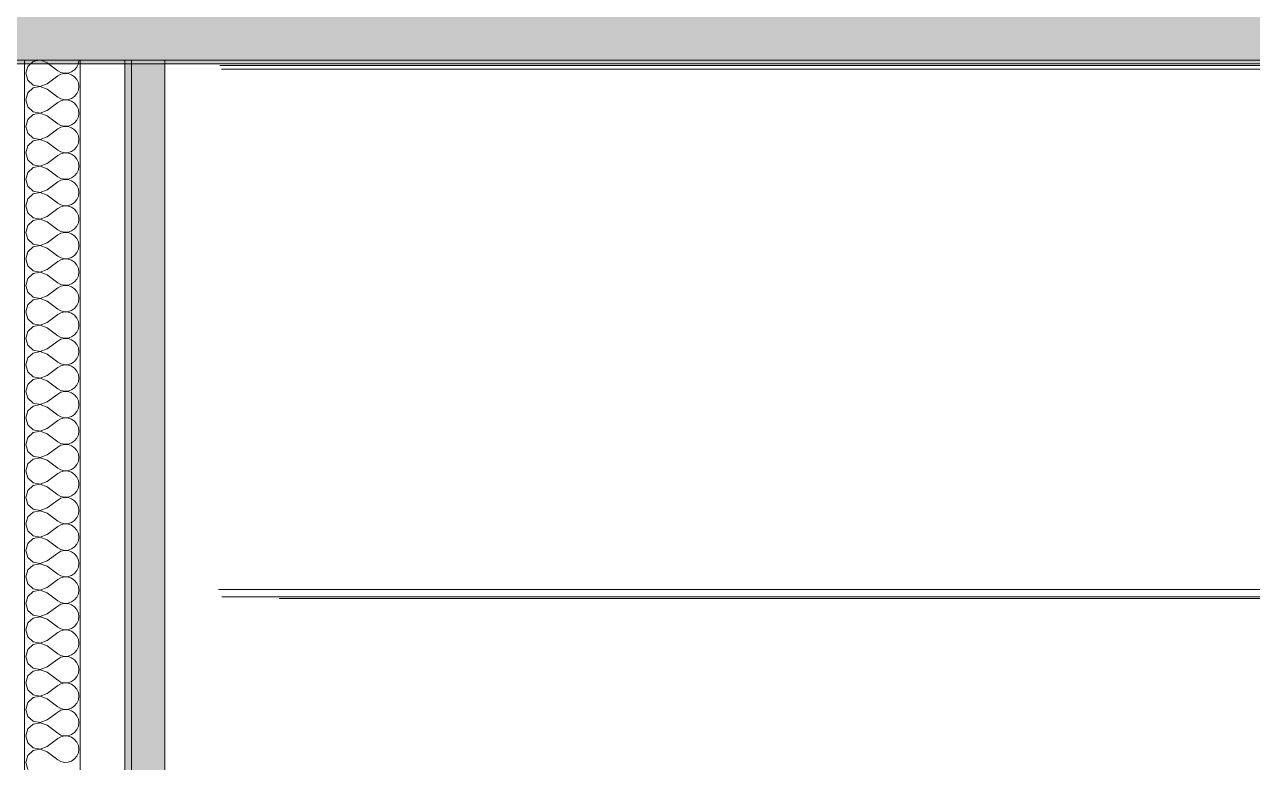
# Model space of a CAD drawing. Header units: millimetres. Extents: x -48147 to 1436659, y -488302 to 18123.
# Drawn here: x 1423891 to 1424493, y -467280 to -466919 of the extents above; entities that cross this region are included whole.
import ezdxf

# ---------------------------------------------------------------- set-up
doc = ezdxf.new("R2010")
doc.units = ezdxf.units.MM
doc.header["$MEASUREMENT"] = 0
doc.linetypes.add('Wipeout_Contour', pattern=[1000, 0, -1000])
for name, color, linetype in [('New_A-20-M_Roof', 7, 'Continuous'), ('New_A-25-M_Wall_Int', 7, 'Continuous'), ('S-280-M_STRUCT_FRAME.IFC Import', 7, 'Continuous')]:
    doc.layers.add(name, color=color, linetype=linetype)
for name, color, linetype, lineweight in [('New_A-20-M_Roof_Pen_No__4', 7, 'Continuous', 20), ('New_A-25-M_Wall_Int_Pen_No__1', 7, 'Continuous', 13), ('S-280-M_STRUCT_FRAME.IFC Import_Pen_No__1', 7, 'Continuous', 13), ('S-280-M_STRUCT_FRAME.IFC Import_Pen_No__160', 5, 'Continuous', 200), ('S-280-M_STRUCT_FRAME.IFC Import_Pen_No__90', 8, 'Continuous', 20)]:
    doc.layers.add(name, color=color, linetype=linetype, lineweight=lineweight)
doc.layers.add('New_A-20-M_Roof_Pen_No__81', color=7, linetype='Continuous', lineweight=20, true_color=0x6a6a6a)
doc.layers.add('New_A-25-M_Wall_Int_Pen_No__107', color=7, linetype='Continuous', lineweight=15, true_color=0xa6a6a6)

# ---------------------------------------------------------------- blocks, each defined once
blk = doc.blocks.new('*X34', base_point=(1424163.9, -483032.8))
at = {"layer": 'New_A-25-M_Wall_Int_Pen_No__107', "linetype": 'Continuous'}
for p, q in [((1423895.63, -466937.1), (1423893.01, -466939.49)), ((1423898.66, -466936.53), (1423895.63, -466937.1)), ((1423902.43, -466937.71), (1423899.34, -466936.53)), ((1423917.76, -466938.19), (1423917.99, -466936.53)), ((1423893.01, -466939.49), (1423892.04, -466942.9)), ((1423892.04, -466942.9), (1423893.01, -466946.32)), ((1423902.43, -466937.71), (1423907.62, -466941.61)), ((1423907.62, -466941.61), (1423909.19, -466942.47)), ((1423909.19, -466943.34), (1423907.62, -466944.2)), ((1423909.19, -466942.47), (1423910.93, -466942.88)), ((1423910.93, -466942.93), (1423909.19, -466943.34)), ((1423910.93, -466942.88), (1423912.72, -466942.79)), ((1423912.72, -466943.02), (1423910.93, -466942.93)), ((1423912.72, -466942.79), (1423914.42, -466942.22)), ((1423914.42, -466943.59), (1423912.72, -466943.02)), ((1423914.42, -466942.22), (1423915.89, -466941.2)), ((1423915.89, -466941.2), (1423917.04, -466939.83)), ((1423917.04, -466939.83), (1423917.76, -466938.19)), ((1423893.01, -466946.32), (1423895.63, -466948.71)), ((1423895.63, -466948.71), (1423899.12, -466949.37)), ((1423899.12, -466949.37), (1423902.43, -466948.1)), ((1423902.43, -466948.1), (1423907.62, -466944.2)), ((1423915.89, -466944.6), (1423914.42, -466943.59)), ((1423917.04, -466945.98), (1423915.89, -466944.6)), ((1423917.76, -466947.62), (1423917.04, -466945.98)), ((1423918.01, -466949.39), (1423917.76, -466947.62)), ((1423893.01, -466952.47), (1423892.04, -466955.89)), ((1423895.63, -466950.08), (1423893.01, -466952.47)), ((1423899.12, -466949.42), (1423895.63, -466950.08)), ((1423902.43, -466950.69), (1423899.12, -466949.42)), ((1423902.43, -466950.69), (1423907.62, -466954.59)), ((1423907.62, -466954.59), (1423909.19, -466955.45)), ((1423912.72, -466955.77), (1423914.42, -466955.2)), ((1423914.42, -466955.2), (1423915.89, -466954.19)), ((1423915.89, -466954.19), (1423917.04, -466952.81)), ((1423917.04, -466952.81), (1423917.76, -466951.17)), ((1423917.76, -466951.17), (1423918.01, -466949.39)), ((1423892.04, -466955.89), (1423893.01, -466959.3)), ((1423893.01, -466959.3), (1423895.63, -466961.69)), ((1423899.12, -466962.35), (1423902.43, -466961.08)), ((1423902.43, -466961.08), (1423907.62, -466957.18)), ((1423909.19, -466956.32), (1423907.62, -466957.18)), ((1423909.19, -466955.45), (1423910.93, -466955.86)), ((1423910.93, -466955.91), (1423909.19, -466956.32)), ((1423910.93, -466955.86), (1423912.72, -466955.77)), ((1423912.72, -466956), (1423910.93, -466955.91)), ((1423914.42, -466956.57), (1423912.72, -466956)), ((1423915.89, -466957.58), (1423914.42, -466956.57)), ((1423917.04, -466958.96), (1423915.89, -466957.58)), ((1423917.76, -466960.6), (1423917.04, -466958.96)), ((1423918.01, -466962.38), (1423917.76, -466960.6)), ((1423893.01, -466965.45), (1423892.04, -466968.87)), ((1423895.63, -466963.06), (1423893.01, -466965.45)), ((1423895.63, -466961.69), (1423899.12, -466962.35)), ((1423899.12, -466962.4), (1423895.63, -466963.06)), ((1423902.43, -466963.67), (1423899.12, -466962.4)), ((1423902.43, -466963.67), (1423907.62, -466967.57)), ((1423914.42, -466968.18), (1423915.89, -466967.17)), ((1423915.89, -466967.17), (1423917.04, -466965.79)), ((1423917.04, -466965.79), (1423917.76, -466964.15)), ((1423917.76, -466964.15), (1423918.01, -466962.38)), ((1423892.04, -466968.87), (1423893.01, -466972.28)), ((1423893.01, -466972.28), (1423895.63, -466974.67)), ((1423902.43, -466974.06), (1423907.62, -466970.17)), ((1423907.62, -466967.57), (1423909.19, -466968.44)), ((1423909.19, -466969.3), (1423907.62, -466970.17)), ((1423909.19, -466968.44), (1423910.93, -466968.84)), ((1423910.93, -466968.89), (1423909.19, -466969.3)), ((1423910.93, -466968.84), (1423912.72, -466968.75)), ((1423912.72, -466968.98), (1423910.93, -466968.89)), ((1423912.72, -466968.75), (1423914.42, -466968.18)), ((1423914.42, -466969.55), (1423912.72, -466968.98)), ((1423915.89, -466970.57), (1423914.42, -466969.55)), ((1423917.04, -466971.95), (1423915.89, -466970.57)), ((1423917.76, -466973.58), (1423917.04, -466971.95)), ((1423893.01, -466978.44), (1423892.04, -466981.85)), ((1423895.63, -466976.04), (1423893.01, -466978.44)), ((1423895.63, -466974.67), (1423899.12, -466975.33)), ((1423899.12, -466975.38), (1423895.63, -466976.04)), ((1423899.12, -466975.33), (1423902.43, -466974.06)), ((1423902.43, -466976.66), (1423899.12, -466975.38)), ((1423902.43, -466976.66), (1423907.62, -466980.55)), ((1423915.89, -466980.15), (1423917.04, -466978.77)), ((1423917.04, -466978.77), (1423917.76, -466977.13)), ((1423918.01, -466975.36), (1423917.76, -466973.58)), ((1423917.76, -466977.13), (1423918.01, -466975.36)), ((1423892.04, -466981.85), (1423893.01, -466985.26)), ((1423893.01, -466985.26), (1423895.63, -466987.65)), ((1423902.43, -466987.04), (1423907.62, -466983.15)), ((1423907.62, -466980.55), (1423909.19, -466981.42)), ((1423909.19, -466982.28), (1423907.62, -466983.15)), ((1423909.19, -466981.42), (1423910.93, -466981.82)), ((1423910.93, -466981.87), (1423909.19, -466982.28)), ((1423910.93, -466981.82), (1423912.72, -466981.74)), ((1423912.72, -466981.96), (1423910.93, -466981.87)), ((1423912.72, -466981.74), (1423914.42, -466981.16)), ((1423914.42, -466982.53), (1423912.72, -466981.96)), ((1423914.42, -466981.16), (1423915.89, -466980.15)), ((1423915.89, -466983.55), (1423914.42, -466982.53)), ((1423917.04, -466984.93), (1423915.89, -466983.55)), ((1423917.76, -466986.57), (1423917.04, -466984.93)), ((1423893.01, -466991.42), (1423892.04, -466994.83)), ((1423895.63, -466989.02), (1423893.01, -466991.42)), ((1423895.63, -466987.65), (1423899.12, -466988.31)), ((1423899.12, -466988.37), (1423895.63, -466989.02)), ((1423899.12, -466988.31), (1423902.43, -466987.04)), ((1423902.43, -466989.64), (1423899.12, -466988.37)), ((1423902.43, -466989.64), (1423907.62, -466993.53)), ((1423917.04, -466991.75), (1423917.76, -466990.11)), ((1423918.01, -466988.34), (1423917.76, -466986.57)), ((1423917.76, -466990.11), (1423918.01, -466988.34)), ((1423892.04, -466994.83), (1423893.01, -466998.24)), ((1423902.43, -467000.02), (1423907.62, -466996.13)), ((1423907.62, -466993.53), (1423909.19, -466994.4)), ((1423909.19, -466995.26), (1423907.62, -466996.13)), ((1423909.19, -466994.4), (1423910.93, -466994.8)), ((1423910.93, -466994.86), (1423909.19, -466995.26)), ((1423910.93, -466994.8), (1423912.72, -466994.72)), ((1423912.72, -466994.94), (1423910.93, -466994.86)), ((1423912.72, -466994.72), (1423914.42, -466994.14)), ((1423914.42, -466995.52), (1423912.72, -466994.94)), ((1423914.42, -466994.14), (1423915.89, -466993.13)), ((1423915.89, -466996.53), (1423914.42, -466995.52)), ((1423915.89, -466993.13), (1423917.04, -466991.75)), ((1423917.04, -466997.91), (1423915.89, -466996.53)), ((1423893.01, -466998.24), (1423895.63, -467000.64)), ((1423895.63, -467002.01), (1423893.01, -467004.4)), ((1423895.63, -467000.64), (1423899.12, -467001.29)), ((1423899.12, -467001.35), (1423895.63, -467002.01)), ((1423899.12, -467001.29), (1423902.43, -467000.02)), ((1423902.43, -467002.62), (1423899.12, -467001.35)), ((1423902.43, -467002.62), (1423907.62, -467006.51)), ((1423917.76, -466999.55), (1423917.04, -466997.91)), ((1423917.04, -467004.73), (1423917.76, -467003.09)), ((1423918.01, -467001.32), (1423917.76, -466999.55)), ((1423917.76, -467003.09), (1423918.01, -467001.32)), ((1423893.01, -467004.4), (1423892.04, -467007.81)), ((1423892.04, -467007.81), (1423893.01, -467011.22)), ((1423902.43, -467013), (1423907.62, -467009.11)), ((1423907.62, -467006.51), (1423909.19, -467007.38)), ((1423909.19, -467008.24), (1423907.62, -467009.11)), ((1423909.19, -467007.38), (1423910.93, -467007.79)), ((1423910.93, -467007.84), (1423909.19, -467008.24)), ((1423910.93, -467007.79), (1423912.72, -467007.7)), ((1423912.72, -467007.92), (1423910.93, -467007.84)), ((1423912.72, -467007.7), (1423914.42, -467007.13)), ((1423914.42, -467008.5), (1423912.72, -467007.92)), ((1423914.42, -467007.13), (1423915.89, -467006.11)), ((1423915.89, -467009.51), (1423914.42, -467008.5)), ((1423915.89, -467006.11), (1423917.04, -467004.73)), ((1423917.04, -467010.89), (1423915.89, -467009.51)), ((1423893.01, -467011.22), (1423895.63, -467013.62)), ((1423895.63, -467014.99), (1423893.01, -467017.38)), ((1423895.63, -467013.62), (1423899.12, -467014.28)), ((1423899.12, -467014.33), (1423895.63, -467014.99)), ((1423899.12, -467014.28), (1423902.43, -467013)), ((1423902.43, -467015.6), (1423899.12, -467014.33)), ((1423917.76, -467012.53), (1423917.04, -467010.89)), ((1423918.01, -467014.3), (1423917.76, -467012.53)), ((1423917.76, -467016.08), (1423918.01, -467014.3)), ((1423893.01, -467017.38), (1423892.04, -467020.79)), ((1423892.04, -467020.79), (1423893.01, -467024.21)), ((1423902.43, -467015.6), (1423907.62, -467019.49)), ((1423907.62, -467019.49), (1423909.19, -467020.36)), ((1423909.19, -467021.22), (1423907.62, -467022.09)), ((1423909.19, -467020.36), (1423910.93, -467020.77)), ((1423910.93, -467020.82), (1423909.19, -467021.22)), ((1423910.93, -467020.77), (1423912.72, -467020.68)), ((1423912.72, -467020.91), (1423910.93, -467020.82)), ((1423912.72, -467020.68), (1423914.42, -467020.11)), ((1423914.42, -467021.48), (1423912.72, -467020.91)), ((1423914.42, -467020.11), (1423915.89, -467019.09)), ((1423915.89, -467022.49), (1423914.42, -467021.48)), ((1423915.89, -467019.09), (1423917.04, -467017.71)), ((1423917.04, -467017.71), (1423917.76, -467016.08)), ((1423893.01, -467024.21), (1423895.63, -467026.6)), ((1423895.63, -467026.6), (1423899.12, -467027.26)), ((1423899.12, -467027.31), (1423895.63, -467027.97)), ((1423899.12, -467027.26), (1423902.43, -467025.99)), ((1423902.43, -467028.58), (1423899.12, -467027.31)), ((1423902.43, -467025.99), (1423907.62, -467022.09)), ((1423917.04, -467023.87), (1423915.89, -467022.49)), ((1423917.76, -467025.51), (1423917.04, -467023.87)), ((1423918.01, -467027.28), (1423917.76, -467025.51)), ((1423917.76, -467029.06), (1423918.01, -467027.28)), ((1423893.01, -467030.36), (1423892.04, -467033.77)), ((1423895.63, -467027.97), (1423893.01, -467030.36)), ((1423902.43, -467028.58), (1423907.62, -467032.48)), ((1423907.62, -467032.48), (1423909.19, -467033.34)), ((1423909.19, -467033.34), (1423910.93, -467033.75)), ((1423912.72, -467033.66), (1423914.42, -467033.09)), ((1423914.42, -467033.09), (1423915.89, -467032.08)), ((1423915.89, -467032.08), (1423917.04, -467030.7)), ((1423917.04, -467030.7), (1423917.76, -467029.06)), ((1423892.04, -467033.77), (1423893.01, -467037.19)), ((1423893.01, -467037.19), (1423895.63, -467039.58)), ((1423895.63, -467039.58), (1423899.12, -467040.24)), ((1423899.12, -467040.24), (1423902.43, -467038.97)), ((1423902.43, -467038.97), (1423907.62, -467035.07)), ((1423909.19, -467034.21), (1423907.62, -467035.07)), ((1423910.93, -467033.8), (1423909.19, -467034.21)), ((1423910.93, -467033.75), (1423912.72, -467033.66)), ((1423912.72, -467033.89), (1423910.93, -467033.8)), ((1423914.42, -467034.46), (1423912.72, -467033.89)), ((1423915.89, -467035.47), (1423914.42, -467034.46)), ((1423917.04, -467036.85), (1423915.89, -467035.47)), ((1423917.76, -467038.49), (1423917.04, -467036.85)), ((1423918.01, -467040.27), (1423917.76, -467038.49)), ((1423893.01, -467043.34), (1423892.04, -467046.76)), ((1423895.63, -467040.95), (1423893.01, -467043.34)), ((1423899.12, -467040.29), (1423895.63, -467040.95)), ((1423902.43, -467041.56), (1423899.12, -467040.29)), ((1423902.43, -467041.56), (1423907.62, -467045.46)), ((1423907.62, -467045.46), (1423909.19, -467046.32)), ((1423914.42, -467046.07), (1423915.89, -467045.06)), ((1423915.89, -467045.06), (1423917.04, -467043.68)), ((1423917.04, -467043.68), (1423917.76, -467042.04)), ((1423917.76, -467042.04), (1423918.01, -467040.27)), ((1423892.04, -467046.76), (1423893.01, -467050.17)), ((1423893.01, -467050.17), (1423895.63, -467052.56)), ((1423902.43, -467051.95), (1423907.62, -467048.05)), ((1423909.19, -467047.19), (1423907.62, -467048.05)), ((1423909.19, -467046.32), (1423910.93, -467046.73)), ((1423910.93, -467046.78), (1423909.19, -467047.19)), ((1423910.93, -467046.73), (1423912.72, -467046.64)), ((1423912.72, -467046.87), (1423910.93, -467046.78)), ((1423912.72, -467046.64), (1423914.42, -467046.07)), ((1423914.42, -467047.44), (1423912.72, -467046.87)), ((1423915.89, -467048.46), (1423914.42, -467047.44)), ((1423917.04, -467049.83), (1423915.89, -467048.46)), ((1423917.76, -467051.47), (1423917.04, -467049.83)), ((1423918.01, -467053.25), (1423917.76, -467051.47)), ((1423893.01, -467056.33), (1423892.04, -467059.74)), ((1423895.63, -467053.93), (1423893.01, -467056.33)), ((1423895.63, -467052.56), (1423899.12, -467053.22)), ((1423899.12, -467053.27), (1423895.63, -467053.93)), ((1423899.12, -467053.22), (1423902.43, -467051.95)), ((1423902.43, -467054.55), (1423899.12, -467053.27)), ((1423902.43, -467054.55), (1423907.62, -467058.44)), ((1423915.89, -467058.04), (1423917.04, -467056.66)), ((1423917.04, -467056.66), (1423917.76, -467055.02)), ((1423917.76, -467055.02), (1423918.01, -467053.25)), ((1423892.04, -467059.74), (1423893.01, -467063.15)), ((1423893.01, -467063.15), (1423895.63, -467065.54)), ((1423902.43, -467064.93), (1423907.62, -467061.04)), ((1423907.62, -467058.44), (1423909.19, -467059.31)), ((1423909.19, -467060.17), (1423907.62, -467061.04)), ((1423909.19, -467059.31), (1423910.93, -467059.71)), ((1423910.93, -467059.76), (1423909.19, -467060.17)), ((1423910.93, -467059.71), (1423912.72, -467059.62)), ((1423912.72, -467059.85), (1423910.93, -467059.76)), ((1423912.72, -467059.62), (1423914.42, -467059.05)), ((1423914.42, -467060.42), (1423912.72, -467059.85)), ((1423914.42, -467059.05), (1423915.89, -467058.04)), ((1423915.89, -467061.44), (1423914.42, -467060.42)), ((1423917.04, -467062.82), (1423915.89, -467061.44)), ((1423917.76, -467064.45), (1423917.04, -467062.82)), ((1423893.01, -467069.31), (1423892.04, -467072.72)), ((1423895.63, -467066.91), (1423893.01, -467069.31)), ((1423895.63, -467065.54), (1423899.12, -467066.2)), ((1423899.12, -467066.25), (1423895.63, -467066.91)), ((1423899.12, -467066.2), (1423902.43, -467064.93)), ((1423902.43, -467067.53), (1423899.12, -467066.25)), ((1423902.43, -467067.53), (1423907.62, -467071.42)), ((1423915.89, -467071.02), (1423917.04, -467069.64)), ((1423917.04, -467069.64), (1423917.76, -467068)), ((1423918.01, -467066.23), (1423917.76, -467064.45)), ((1423917.76, -467068), (1423918.01, -467066.23)), ((1423892.04, -467072.72), (1423893.01, -467076.13)), ((1423902.43, -467077.91), (1423907.62, -467074.02)), ((1423907.62, -467071.42), (1423909.19, -467072.29)), ((1423909.19, -467073.15), (1423907.62, -467074.02)), ((1423909.19, -467072.29), (1423910.93, -467072.69)), ((1423910.93, -467072.75), (1423909.19, -467073.15)), ((1423910.93, -467072.69), (1423912.72, -467072.61)), ((1423912.72, -467072.83), (1423910.93, -467072.75)), ((1423912.72, -467072.61), (1423914.42, -467072.03)), ((1423914.42, -467073.4), (1423912.72, -467072.83)), ((1423914.42, -467072.03), (1423915.89, -467071.02)), ((1423915.89, -467074.42), (1423914.42, -467073.4)), ((1423917.04, -467075.8), (1423915.89, -467074.42)), ((1423893.01, -467076.13), (1423895.63, -467078.52)), ((1423895.63, -467079.9), (1423893.01, -467082.29)), ((1423895.63, -467078.52), (1423899.12, -467079.18)), ((1423899.12, -467079.24), (1423895.63, -467079.9)), ((1423899.12, -467079.18), (1423902.43, -467077.91)), ((1423902.43, -467080.51), (1423899.12, -467079.24)), ((1423902.43, -467080.51), (1423907.62, -467084.4)), ((1423917.76, -467077.44), (1423917.04, -467075.8)), ((1423917.04, -467082.62), (1423917.76, -467080.98)), ((1423918.01, -467079.21), (1423917.76, -467077.44)), ((1423917.76, -467080.98), (1423918.01, -467079.21)), ((1423893.01, -467082.29), (1423892.04, -467085.7)), ((1423892.04, -467085.7), (1423893.01, -467089.11)), ((1423902.43, -467090.89), (1423907.62, -467087)), ((1423907.62, -467084.4), (1423909.19, -467085.27)), ((1423909.19, -467086.13), (1423907.62, -467087)), ((1423909.19, -467085.27), (1423910.93, -467085.67)), ((1423910.93, -467085.73), (1423909.19, -467086.13)), ((1423910.93, -467085.67), (1423912.72, -467085.59)), ((1423912.72, -467085.81), (1423910.93, -467085.73)), ((1423912.72, -467085.59), (1423914.42, -467085.02)), ((1423914.42, -467086.39), (1423912.72, -467085.81)), ((1423914.42, -467085.02), (1423915.89, -467084)), ((1423915.89, -467087.4), (1423914.42, -467086.39)), ((1423915.89, -467084), (1423917.04, -467082.62)), ((1423917.04, -467088.78), (1423915.89, -467087.4)), ((1423893.01, -467089.11), (1423895.63, -467091.51)), ((1423895.63, -467092.88), (1423893.01, -467095.27)), ((1423895.63, -467091.51), (1423899.12, -467092.17)), ((1423899.12, -467092.22), (1423895.63, -467092.88)), ((1423899.12, -467092.17), (1423902.43, -467090.89)), ((1423902.43, -467093.49), (1423899.12, -467092.22)), ((1423902.43, -467093.49), (1423907.62, -467097.38)), ((1423917.76, -467090.42), (1423917.04, -467088.78)), ((1423918.01, -467092.19), (1423917.76, -467090.42)), ((1423917.76, -467093.97), (1423918.01, -467092.19)), ((1423893.01, -467095.27), (1423892.04, -467098.68)), ((1423892.04, -467098.68), (1423893.01, -467102.09)), ((1423907.62, -467097.38), (1423909.19, -467098.25)), ((1423909.19, -467099.11), (1423907.62, -467099.98)), ((1423909.19, -467098.25), (1423910.93, -467098.66)), ((1423910.93, -467098.71), (1423909.19, -467099.11)), ((1423910.93, -467098.66), (1423912.72, -467098.57)), ((1423912.72, -467098.8), (1423910.93, -467098.71)), ((1423912.72, -467098.57), (1423914.42, -467098)), ((1423914.42, -467099.37), (1423912.72, -467098.8)), ((1423914.42, -467098), (1423915.89, -467096.98)), ((1423915.89, -467100.38), (1423914.42, -467099.37)), ((1423915.89, -467096.98), (1423917.04, -467095.6)), ((1423917.04, -467095.6), (1423917.76, -467093.97)), ((1423893.01, -467102.09), (1423895.63, -467104.49)), ((1423895.63, -467104.49), (1423899.12, -467105.15)), ((1423899.12, -467105.2), (1423895.63, -467105.86)), ((1423899.12, -467105.15), (1423902.43, -467103.87)), ((1423902.43, -467106.47), (1423899.12, -467105.2)), ((1423902.43, -467103.87), (1423907.62, -467099.98)), ((1423917.04, -467101.76), (1423915.89, -467100.38)), ((1423917.76, -467103.4), (1423917.04, -467101.76)), ((1423918.01, -467105.17), (1423917.76, -467103.4)), ((1423917.76, -467106.95), (1423918.01, -467105.17)), ((1423893.01, -467108.25), (1423892.04, -467111.66)), ((1423892.04, -467111.66), (1423893.01, -467115.08)), ((1423895.63, -467105.86), (1423893.01, -467108.25)), ((1423902.43, -467106.47), (1423907.62, -467110.37)), ((1423907.62, -467110.37), (1423909.19, -467111.23)), ((1423909.19, -467111.23), (1423910.93, -467111.64)), ((1423910.93, -467111.69), (1423909.19, -467112.1)), ((1423910.93, -467111.64), (1423912.72, -467111.55)), ((1423912.72, -467111.78), (1423910.93, -467111.69)), ((1423912.72, -467111.55), (1423914.42, -467110.98)), ((1423914.42, -467112.35), (1423912.72, -467111.78)), ((1423914.42, -467110.98), (1423915.89, -467109.96)), ((1423915.89, -467109.96), (1423917.04, -467108.59)), ((1423917.04, -467108.59), (1423917.76, -467106.95)), ((1423893.01, -467115.08), (1423895.63, -467117.47)), ((1423895.63, -467117.47), (1423899.12, -467118.13)), ((1423899.12, -467118.13), (1423902.43, -467116.86)), ((1423902.43, -467116.86), (1423907.62, -467112.96)), ((1423909.19, -467112.1), (1423907.62, -467112.96)), ((1423915.89, -467113.36), (1423914.42, -467112.35)), ((1423917.04, -467114.74), (1423915.89, -467113.36)), ((1423917.76, -467116.38), (1423917.04, -467114.74)), ((1423918.01, -467118.15), (1423917.76, -467116.38)), ((1423893.01, -467121.23), (1423892.04, -467124.65)), ((1423895.63, -467118.84), (1423893.01, -467121.23)), ((1423899.12, -467118.18), (1423895.63, -467118.84)), ((1423902.43, -467119.45), (1423899.12, -467118.18)), ((1423902.43, -467119.45), (1423907.62, -467123.35)), ((1423907.62, -467123.35), (1423909.19, -467124.21)), ((1423914.42, -467123.96), (1423915.89, -467122.95)), ((1423915.89, -467122.95), (1423917.04, -467121.57)), ((1423917.04, -467121.57), (1423917.76, -467119.93)), ((1423917.76, -467119.93), (1423918.01, -467118.15)), ((1423892.04, -467124.65), (1423893.01, -467128.06)), ((1423893.01, -467128.06), (1423895.63, -467130.45)), ((1423899.12, -467131.11), (1423902.43, -467129.84)), ((1423902.43, -467129.84), (1423907.62, -467125.94)), ((1423909.19, -467125.08), (1423907.62, -467125.94)), ((1423909.19, -467124.21), (1423910.93, -467124.62)), ((1423910.93, -467124.67), (1423909.19, -467125.08)), ((1423910.93, -467124.62), (1423912.72, -467124.53)), ((1423912.72, -467124.76), (1423910.93, -467124.67)), ((1423912.72, -467124.53), (1423914.42, -467123.96)), ((1423914.42, -467125.33), (1423912.72, -467124.76)), ((1423915.89, -467126.34), (1423914.42, -467125.33)), ((1423917.04, -467127.72), (1423915.89, -467126.34)), ((1423917.76, -467129.36), (1423917.04, -467127.72)), ((1423918.01, -467131.14), (1423917.76, -467129.36)), ((1423893.01, -467134.21), (1423892.04, -467137.63)), ((1423895.63, -467131.82), (1423893.01, -467134.21)), ((1423895.63, -467130.45), (1423899.12, -467131.11)), ((1423899.12, -467131.16), (1423895.63, -467131.82)), ((1423902.43, -467132.43), (1423899.12, -467131.16)), ((1423902.43, -467132.43), (1423907.62, -467136.33)), ((1423915.89, -467135.93), (1423917.04, -467134.55)), ((1423917.04, -467134.55), (1423917.76, -467132.91)), ((1423917.76, -467132.91), (1423918.01, -467131.14)), ((1423892.04, -467137.63), (1423893.01, -467141.04)), ((1423893.01, -467141.04), (1423895.63, -467143.43)), ((1423902.43, -467142.82), (1423907.62, -467138.92)), ((1423907.62, -467136.33), (1423909.19, -467137.2)), ((1423909.19, -467138.06), (1423907.62, -467138.92)), ((1423909.19, -467137.2), (1423910.93, -467137.6)), ((1423910.93, -467137.65), (1423909.19, -467138.06)), ((1423910.93, -467137.6), (1423912.72, -467137.51)), ((1423912.72, -467137.74), (1423910.93, -467137.65)), ((1423912.72, -467137.51), (1423914.42, -467136.94)), ((1423914.42, -467138.31), (1423912.72, -467137.74)), ((1423914.42, -467136.94), (1423915.89, -467135.93)), ((1423915.89, -467139.33), (1423914.42, -467138.31)), ((1423917.04, -467140.71), (1423915.89, -467139.33)), ((1423917.76, -467142.34), (1423917.04, -467140.71)), ((1423893.01, -467147.2), (1423892.04, -467150.61)), ((1423895.63, -467144.8), (1423893.01, -467147.2)), ((1423895.63, -467143.43), (1423899.12, -467144.09)), ((1423899.12, -467144.14), (1423895.63, -467144.8)), ((1423899.12, -467144.09), (1423902.43, -467142.82)), ((1423902.43, -467145.42), (1423899.12, -467144.14)), ((1423902.43, -467145.42), (1423907.62, -467149.31)), ((1423915.89, -467148.91), (1423917.04, -467147.53)), ((1423917.04, -467147.53), (1423917.76, -467145.89)), ((1423918.01, -467144.12), (1423917.76, -467142.34)), ((1423917.76, -467145.89), (1423918.01, -467144.12)), ((1423892.04, -467150.61), (1423893.01, -467154.02)), ((1423902.43, -467155.8), (1423907.62, -467151.91)), ((1423907.62, -467149.31), (1423909.19, -467150.18)), ((1423909.19, -467151.04), (1423907.62, -467151.91)), ((1423909.19, -467150.18), (1423910.93, -467150.58)), ((1423910.93, -467150.63), (1423909.19, -467151.04)), ((1423910.93, -467150.58), (1423912.72, -467150.5)), ((1423912.72, -467150.72), (1423910.93, -467150.63)), ((1423912.72, -467150.5), (1423914.42, -467149.92)), ((1423914.42, -467151.29), (1423912.72, -467150.72)), ((1423914.42, -467149.92), (1423915.89, -467148.91)), ((1423915.89, -467152.31), (1423914.42, -467151.29)), ((1423917.04, -467153.69), (1423915.89, -467152.31)), ((1423917.76, -467155.33), (1423917.04, -467153.69)), ((1423893.01, -467154.02), (1423895.63, -467156.41)), ((1423895.63, -467157.78), (1423893.01, -467160.18)), ((1423895.63, -467156.41), (1423899.12, -467157.07)), ((1423899.12, -467157.13), (1423895.63, -467157.78)), ((1423899.12, -467157.07), (1423902.43, -467155.8)), ((1423902.43, -467158.4), (1423899.12, -467157.13)), ((1423902.43, -467158.4), (1423907.62, -467162.29)), ((1423917.04, -467160.51), (1423917.76, -467158.87)), ((1423918.01, -467157.1), (1423917.76, -467155.33)), ((1423917.76, -467158.87), (1423918.01, -467157.1)), ((1423893.01, -467160.18), (1423892.04, -467163.59)), ((1423892.04, -467163.59), (1423893.01, -467167)), ((1423902.43, -467168.78), (1423907.62, -467164.89)), ((1423907.62, -467162.29), (1423909.19, -467163.16)), ((1423909.19, -467164.02), (1423907.62, -467164.89)), ((1423909.19, -467163.16), (1423910.93, -467163.56)), ((1423910.93, -467163.62), (1423909.19, -467164.02)), ((1423910.93, -467163.56), (1423912.72, -467163.48)), ((1423912.72, -467163.7), (1423910.93, -467163.62)), ((1423912.72, -467163.48), (1423914.42, -467162.9)), ((1423914.42, -467164.28), (1423912.72, -467163.7)), ((1423914.42, -467162.9), (1423915.89, -467161.89)), ((1423915.89, -467165.29), (1423914.42, -467164.28)), ((1423915.89, -467161.89), (1423917.04, -467160.51)), ((1423917.04, -467166.67), (1423915.89, -467165.29)), ((1423893.01, -467167), (1423895.63, -467169.4)), ((1423895.63, -467170.77), (1423893.01, -467173.16)), ((1423895.63, -467169.4), (1423899.12, -467170.05)), ((1423899.12, -467170.11), (1423895.63, -467170.77)), ((1423899.12, -467170.05), (1423902.43, -467168.78)), ((1423902.43, -467171.38), (1423899.12, -467170.11)), ((1423902.43, -467171.38), (1423907.62, -467175.27)), ((1423917.76, -467168.31), (1423917.04, -467166.67)), ((1423917.04, -467173.49), (1423917.76, -467171.85)), ((1423918.01, -467170.08), (1423917.76, -467168.31)), ((1423917.76, -467171.85), (1423918.01, -467170.08)), ((1423893.01, -467173.16), (1423892.04, -467176.57)), ((1423892.04, -467176.57), (1423893.01, -467179.98)), ((1423902.43, -467181.76), (1423907.62, -467177.87)), ((1423907.62, -467175.27), (1423909.19, -467176.14)), ((1423909.19, -467177), (1423907.62, -467177.87)), ((1423909.19, -467176.14), (1423910.93, -467176.55)), ((1423910.93, -467176.6), (1423909.19, -467177)), ((1423910.93, -467176.55), (1423912.72, -467176.46)), ((1423912.72, -467176.68), (1423910.93, -467176.6)), ((1423912.72, -467176.46), (1423914.42, -467175.89)), ((1423914.42, -467177.26), (1423912.72, -467176.68)), ((1423914.42, -467175.89), (1423915.89, -467174.87)), ((1423915.89, -467178.27), (1423914.42, -467177.26)), ((1423915.89, -467174.87), (1423917.04, -467173.49)), ((1423893.01, -467179.98), (1423895.63, -467182.38)), ((1423895.63, -467183.75), (1423893.01, -467186.14)), ((1423895.63, -467182.38), (1423899.12, -467183.04)), ((1423899.12, -467183.09), (1423895.63, -467183.75)), ((1423899.12, -467183.04), (1423902.43, -467181.76)), ((1423902.43, -467184.36), (1423899.12, -467183.09)), ((1423917.04, -467179.65), (1423915.89, -467178.27)), ((1423917.76, -467181.29), (1423917.04, -467179.65)), ((1423918.01, -467183.06), (1423917.76, -467181.29)), ((1423917.76, -467184.84), (1423918.01, -467183.06)), ((1423893.01, -467186.14), (1423892.04, -467189.55)), ((1423892.04, -467189.55), (1423893.01, -467192.97)), ((1423902.43, -467184.36), (1423907.62, -467188.25)), ((1423907.62, -467188.25), (1423909.19, -467189.12)), ((1423909.19, -467189.98), (1423907.62, -467190.85)), ((1423909.19, -467189.12), (1423910.93, -467189.53)), ((1423910.93, -467189.58), (1423909.19, -467189.98)), ((1423910.93, -467189.53), (1423912.72, -467189.44)), ((1423912.72, -467189.67), (1423910.93, -467189.58)), ((1423912.72, -467189.44), (1423914.42, -467188.87)), ((1423914.42, -467190.24), (1423912.72, -467189.67)), ((1423914.42, -467188.87), (1423915.89, -467187.85)), ((1423915.89, -467187.85), (1423917.04, -467186.47)), ((1423917.04, -467186.47), (1423917.76, -467184.84)), ((1423893.01, -467192.97), (1423895.63, -467195.36)), ((1423895.63, -467195.36), (1423899.12, -467196.02)), ((1423899.12, -467196.07), (1423895.63, -467196.73)), ((1423899.12, -467196.02), (1423902.43, -467194.75)), ((1423902.43, -467197.34), (1423899.12, -467196.07)), ((1423902.43, -467194.75), (1423907.62, -467190.85)), ((1423915.89, -467191.25), (1423914.42, -467190.24)), ((1423917.04, -467192.63), (1423915.89, -467191.25)), ((1423917.76, -467194.27), (1423917.04, -467192.63)), ((1423918.01, -467196.04), (1423917.76, -467194.27)), ((1423917.76, -467197.82), (1423918.01, -467196.04)), ((1423893.01, -467199.12), (1423892.04, -467202.53)), ((1423895.63, -467196.73), (1423893.01, -467199.12)), ((1423902.43, -467197.34), (1423907.62, -467201.24)), ((1423907.62, -467201.24), (1423909.19, -467202.1)), ((1423909.19, -467202.1), (1423910.93, -467202.51)), ((1423912.72, -467202.42), (1423914.42, -467201.85)), ((1423914.42, -467201.85), (1423915.89, -467200.83)), ((1423915.89, -467200.83), (1423917.04, -467199.46)), ((1423917.04, -467199.46), (1423917.76, -467197.82)), ((1423892.04, -467202.53), (1423893.01, -467205.95)), ((1423893.01, -467205.95), (1423895.63, -467208.34)), ((1423899.12, -467209), (1423902.43, -467207.73)), ((1423902.43, -467207.73), (1423907.62, -467203.83)), ((1423909.19, -467202.97), (1423907.62, -467203.83)), ((1423910.93, -467202.56), (1423909.19, -467202.97)), ((1423910.93, -467202.51), (1423912.72, -467202.42)), ((1423912.72, -467202.65), (1423910.93, -467202.56)), ((1423914.42, -467203.22), (1423912.72, -467202.65)), ((1423915.89, -467204.23), (1423914.42, -467203.22)), ((1423917.04, -467205.61), (1423915.89, -467204.23)), ((1423917.76, -467207.25), (1423917.04, -467205.61)), ((1423918.01, -467209.03), (1423917.76, -467207.25)), ((1423893.01, -467212.1), (1423892.04, -467215.52)), ((1423895.63, -467209.71), (1423893.01, -467212.1)), ((1423895.63, -467208.34), (1423899.12, -467209)), ((1423899.12, -467209.05), (1423895.63, -467209.71)), ((1423902.43, -467210.32), (1423899.12, -467209.05)), ((1423902.43, -467210.32), (1423907.62, -467214.22)), ((1423914.42, -467214.83), (1423915.89, -467213.82)), ((1423915.89, -467213.82), (1423917.04, -467212.44)), ((1423917.04, -467212.44), (1423917.76, -467210.8)), ((1423917.76, -467210.8), (1423918.01, -467209.03)), ((1423892.04, -467215.52), (1423893.01, -467218.93)), ((1423893.01, -467218.93), (1423895.63, -467221.32)), ((1423902.43, -467220.71), (1423907.62, -467216.81)), ((1423907.62, -467214.22), (1423909.19, -467215.08)), ((1423909.19, -467215.95), (1423907.62, -467216.81)), ((1423909.19, -467215.08), (1423910.93, -467215.49)), ((1423910.93, -467215.54), (1423909.19, -467215.95)), ((1423910.93, -467215.49), (1423912.72, -467215.4)), ((1423912.72, -467215.63), (1423910.93, -467215.54)), ((1423912.72, -467215.4), (1423914.42, -467214.83)), ((1423914.42, -467216.2), (1423912.72, -467215.63)), ((1423915.89, -467217.22), (1423914.42, -467216.2)), ((1423917.04, -467218.59), (1423915.89, -467217.22)), ((1423917.76, -467220.23), (1423917.04, -467218.59)), ((1423893.01, -467225.09), (1423892.04, -467228.5)), ((1423895.63, -467222.69), (1423893.01, -467225.09)), ((1423895.63, -467221.32), (1423899.12, -467221.98)), ((1423899.12, -467222.03), (1423895.63, -467222.69)), ((1423899.12, -467221.98), (1423902.43, -467220.71)), ((1423902.43, -467223.3), (1423899.12, -467222.03)), ((1423902.43, -467223.3), (1423907.62, -467227.2)), ((1423915.89, -467226.8), (1423917.04, -467225.42)), ((1423917.04, -467225.42), (1423917.76, -467223.78)), ((1423918.01, -467222.01), (1423917.76, -467220.23)), ((1423917.76, -467223.78), (1423918.01, -467222.01)), ((1423892.04, -467228.5), (1423893.01, -467231.91)), ((1423893.01, -467231.91), (1423895.63, -467234.3)), ((1423902.43, -467233.69), (1423907.62, -467229.8)), ((1423907.62, -467227.2), (1423909.19, -467228.07)), ((1423909.19, -467228.93), (1423907.62, -467229.8)), ((1423909.19, -467228.07), (1423910.93, -467228.47)), ((1423910.93, -467228.52), (1423909.19, -467228.93)), ((1423910.93, -467228.47), (1423912.72, -467228.38)), ((1423912.72, -467228.61), (1423910.93, -467228.52)), ((1423912.72, -467228.38), (1423914.42, -467227.81)), ((1423914.42, -467229.18), (1423912.72, -467228.61)), ((1423914.42, -467227.81), (1423915.89, -467226.8)), ((1423915.89, -467230.2), (1423914.42, -467229.18)), ((1423917.04, -467231.58), (1423915.89, -467230.2)), ((1423917.76, -467233.21), (1423917.04, -467231.58)), ((1423893.01, -467238.07), (1423892.04, -467241.48)), ((1423895.63, -467235.67), (1423893.01, -467238.07)), ((1423895.63, -467234.3), (1423899.12, -467234.96)), ((1423899.12, -467235.01), (1423895.63, -467235.67)), ((1423899.12, -467234.96), (1423902.43, -467233.69)), ((1423902.43, -467236.29), (1423899.12, -467235.01)), ((1423902.43, -467236.29), (1423907.62, -467240.18)), ((1423917.04, -467238.4), (1423917.76, -467236.76)), ((1423918.01, -467234.99), (1423917.76, -467233.21)), ((1423917.76, -467236.76), (1423918.01, -467234.99)), ((1423892.04, -467241.48), (1423893.01, -467244.89)), ((1423902.43, -467246.67), (1423907.62, -467242.78)), ((1423907.62, -467240.18), (1423909.19, -467241.05)), ((1423909.19, -467241.91), (1423907.62, -467242.78)), ((1423909.19, -467241.05), (1423910.93, -467241.45)), ((1423910.93, -467241.51), (1423909.19, -467241.91)), ((1423910.93, -467241.45), (1423912.72, -467241.37)), ((1423912.72, -467241.59), (1423910.93, -467241.51)), ((1423912.72, -467241.37), (1423914.42, -467240.79)), ((1423914.42, -467242.16), (1423912.72, -467241.59)), ((1423914.42, -467240.79), (1423915.89, -467239.78)), ((1423915.89, -467243.18), (1423914.42, -467242.16)), ((1423915.89, -467239.78), (1423917.04, -467238.4)), ((1423917.04, -467244.56), (1423915.89, -467243.18)), ((1423893.01, -467244.89), (1423895.63, -467247.28)), ((1423895.63, -467248.66), (1423893.01, -467251.05)), ((1423895.63, -467247.28), (1423899.12, -467247.94)), ((1423899.12, -467248), (1423895.63, -467248.66)), ((1423899.12, -467247.94), (1423902.43, -467246.67)), ((1423902.43, -467249.27), (1423899.12, -467248)), ((1423902.43, -467249.27), (1423907.62, -467253.16)), ((1423917.76, -467246.2), (1423917.04, -467244.56)), ((1423917.04, -467251.38), (1423917.76, -467249.74)), ((1423918.01, -467247.97), (1423917.76, -467246.2)), ((1423917.76, -467249.74), (1423918.01, -467247.97)), ((1423893.01, -467251.05), (1423892.04, -467254.46)), ((1423892.04, -467254.46), (1423893.01, -467257.87)), ((1423902.43, -467259.65), (1423907.62, -467255.76)), ((1423907.62, -467253.16), (1423909.19, -467254.03)), ((1423909.19, -467254.89), (1423907.62, -467255.76)), ((1423909.19, -467254.03), (1423910.93, -467254.43)), ((1423910.93, -467254.49), (1423909.19, -467254.89)), ((1423910.93, -467254.43), (1423912.72, -467254.35)), ((1423912.72, -467254.57), (1423910.93, -467254.49)), ((1423912.72, -467254.35), (1423914.42, -467253.78)), ((1423914.42, -467255.15), (1423912.72, -467254.57)), ((1423914.42, -467253.78), (1423915.89, -467252.76)), ((1423915.89, -467256.16), (1423914.42, -467255.15)), ((1423915.89, -467252.76), (1423917.04, -467251.38)), ((1423917.04, -467257.54), (1423915.89, -467256.16)), ((1423893.01, -467257.87), (1423895.63, -467260.27)), ((1423895.63, -467261.64), (1423893.01, -467264.03)), ((1423895.63, -467260.27), (1423899.12, -467260.93)), ((1423899.12, -467260.98), (1423895.63, -467261.64)), ((1423899.12, -467260.93), (1423902.43, -467259.65)), ((1423902.43, -467262.25), (1423899.12, -467260.98)), ((1423902.43, -467262.25), (1423907.62, -467266.14)), ((1423917.76, -467259.18), (1423917.04, -467257.54)), ((1423918.01, -467260.95), (1423917.76, -467259.18)), ((1423917.76, -467262.73), (1423918.01, -467260.95)), ((1423893.01, -467264.03), (1423892.04, -467267.44)), ((1423892.04, -467267.44), (1423893.01, -467270.85)), ((1423907.62, -467266.14), (1423909.19, -467267.01)), ((1423909.19, -467267.87), (1423907.62, -467268.74)), ((1423909.19, -467267.01), (1423910.93, -467267.42)), ((1423910.93, -467267.47), (1423909.19, -467267.87)), ((1423910.93, -467267.42), (1423912.72, -467267.33)), ((1423912.72, -467267.56), (1423910.93, -467267.47)), ((1423912.72, -467267.33), (1423914.42, -467266.76)), ((1423914.42, -467268.13), (1423912.72, -467267.56)), ((1423914.42, -467266.76), (1423915.89, -467265.74)), ((1423915.89, -467269.14), (1423914.42, -467268.13)), ((1423915.89, -467265.74), (1423917.04, -467264.36)), ((1423917.04, -467264.36), (1423917.76, -467262.73)), ((1423893.01, -467270.85), (1423895.63, -467273.25)), ((1423895.63, -467273.25), (1423899.12, -467273.91)), ((1423899.12, -467273.96), (1423895.63, -467274.62)), ((1423899.12, -467273.91), (1423902.43, -467272.63)), ((1423902.43, -467275.23), (1423899.12, -467273.96)), ((1423902.43, -467272.63), (1423907.62, -467268.74)), ((1423917.04, -467270.52), (1423915.89, -467269.14)), ((1423917.76, -467272.16), (1423917.04, -467270.52)), ((1423918.01, -467273.93), (1423917.76, -467272.16)), ((1423917.76, -467275.71), (1423918.01, -467273.93)), ((1423893.01, -467277.01), (1423892.04, -467280.42)), ((1423895.63, -467274.62), (1423893.01, -467277.01)), ((1423902.43, -467275.23), (1423907.62, -467279.13)), ((1423907.62, -467279.13), (1423909.19, -467279.99)), ((1423909.19, -467279.99), (1423910.93, -467280.4)), ((1423910.93, -467280.4), (1423912.72, -467280.31)), ((1423912.72, -467280.31), (1423914.42, -467279.74)), ((1423914.42, -467279.74), (1423915.89, -467278.72)), ((1423915.89, -467278.72), (1423917.04, -467277.35)), ((1423917.04, -467277.35), (1423917.76, -467275.71)), ((1423892.04, -467280.42), (1423893.01, -467283.84))]:
    blk.add_line(p, q, dxfattribs=at)
blk = doc.blocks.new('Section Elem_12_2', base_point=(1424163.9, -483032.8))
at = {"layer": 'New_A-25-M_Wall_Int_Pen_No__107', "linetype": 'Continuous', "lineweight": 0, "true_color": 0x535353}
blk.add_hatch(color=251, dxfattribs=at).paths.add_polyline_path([(1423943.74, -466936.53), (1423940.46, -466936.53), (1423940.46, -470882.8), (1423943.74, -470882.8)])
at = {"layer": 'New_A-25-M_Wall_Int_Pen_No__107', "linetype": 'Continuous'}
blk.add_hatch(color=256, dxfattribs=at).paths.add_polyline_path([(1423960.09, -466936.53), (1423943.74, -466936.53), (1423943.74, -470882.8), (1423960.09, -470882.8), (1423960.09, -467882.8), (1423958.06, -467882.8), (1423958.06, -467857.8), (1423960.09, -467857.8)])
at = {"layer": 'New_A-25-M_Wall_Int_Pen_No__1', "linetype": 'Continuous'}
for p, q in [((1423943.74, -466936.53), (1423943.74, -470882.8)), ((1423960.09, -466936.53), (1423960.09, -467857.8))]:
    blk.add_line(p, q, dxfattribs=at)
at = {"color": 254, "linetype": 'Wipeout_Contour', "lineweight": 0, "ltscale": 5996605.938924522}
blk.add_wipeout([(1423940.46, -466936.53), (1423918.66, -466936.53), (1423918.66, -470882.8), (1423940.46, -470882.8)], dxfattribs=at).dxf.layer = 'New_A-25-M_Wall_Int'
at = {"layer": 'New_A-25-M_Wall_Int_Pen_No__1', "linetype": 'Continuous'}
blk.add_line((1423940.46, -466936.53), (1423940.46, -470882.8), dxfattribs=at)
at = {"color": 254, "linetype": 'Wipeout_Contour', "lineweight": 0, "ltscale": 5996512.722985964}
blk.add_wipeout([(1423918.66, -466936.53), (1423891.39, -466936.53), (1423891.39, -470882.8), (1423918.66, -470882.8)], dxfattribs=at).dxf.layer = 'New_A-25-M_Wall_Int'
at = {"layer": 'New_A-25-M_Wall_Int_Pen_No__1', "linetype": 'Continuous'}
blk.add_line((1423918.66, -466936.53), (1423918.66, -470882.8), dxfattribs=at)
at = {"layer": 'New_A-25-M_Wall_Int'}
blk.add_blockref('*X34', (1424163.9, -483032.8), dxfattribs=at)
at = {"color": 254, "linetype": 'Wipeout_Contour', "lineweight": 0, "ltscale": 5996421.578643521}
blk.add_wipeout([(1423891.39, -466936.53), (1423870.68, -466936.53), (1423870.68, -470882.8), (1423891.39, -470882.8)], dxfattribs=at).dxf.layer = 'New_A-25-M_Wall_Int'
at = {"layer": 'New_A-25-M_Wall_Int_Pen_No__1', "linetype": 'Continuous'}
blk.add_line((1423891.39, -466936.53), (1423891.39, -470882.8), dxfattribs=at)
blk = doc.blocks.new('Section Elem_319_2', base_point=(1424163.9, -483032.8))
at = {"layer": 'New_A-20-M_Roof_Pen_No__81', "linetype": 'Continuous', "lineweight": 0, "true_color": 0x353535}
blk.add_hatch(color=250, dxfattribs=at).paths.add_polyline_path([(1413335.43, -466901.52), (1413335.43, -466936.53), (1429843.69, -466936.53), (1429843.5, -466901.52)])
at = {"layer": 'New_A-20-M_Roof_Pen_No__4', "linetype": 'Continuous', "flags": 128}
blk.add_lwpolyline([(1425427.66, -466936.53), (1425405.85, -466936.53), (1425402.58, -466936.53), (1425386.22, -466936.53), (1423960.09, -466936.53), (1423943.74, -466936.53), (1423940.46, -466936.53), (1423918.66, -466936.53), (1423891.39, -466936.53), (1423870.68, -466936.53), (1423867.4, -466936.53), (1423851.05, -466936.53), (1419675.99, -466936.53), (1419660.99, -466936.53), (1419657.99, -466936.53), (1419637.99, -466936.53), (1419612.99, -466936.53), (1419593.99, -466936.53), (1419590.99, -466936.53), (1419575.99, -466936.53)], dxfattribs=at)
blk = doc.blocks.new('Section Elem_360_2', base_point=(1424163.9, -483032.8))
at = {"color": 254, "linetype": 'Wipeout_Contour', "lineweight": 0, "ltscale": 5997338.883813043}
blk.add_wipeout([(1425386.22, -467195.71), (1423986.49, -467195.71), (1423986.94, -467198.27), (1425386.22, -467198.27)], dxfattribs=at).dxf.layer = 'S-280-M_STRUCT_FRAME.IFC Import'
at = {"color": 254, "linetype": 'Wipeout_Contour', "lineweight": 0, "ltscale": 5997342.623137731}
blk.add_wipeout([(1425386.22, -467198.27), (1423986.93, -467198.27), (1423988.04, -467199.35), (1425386.22, -467199.35)], dxfattribs=at).dxf.layer = 'S-280-M_STRUCT_FRAME.IFC Import'
at = {"color": 254, "linetype": 'Wipeout_Contour', "lineweight": 0, "ltscale": 5997179.448832502}
blk.add_wipeout([(1423987.88, -466940.93), (1423986.49, -467195.71), (1425386.22, -467195.71), (1425386.22, -466940.93)], dxfattribs=at).dxf.layer = 'S-280-M_STRUCT_FRAME.IFC Import'
at = {"color": 254, "linetype": 'Wipeout_Contour', "lineweight": 0, "ltscale": 5997371.606374809}
blk.add_wipeout([(1423988.04, -467199.35), (1424016.21, -467200.17), (1425386.22, -467200.17), (1425386.22, -467199.35)], dxfattribs=at).dxf.layer = 'S-280-M_STRUCT_FRAME.IFC Import'
at = {"layer": 'S-280-M_STRUCT_FRAME.IFC Import_Pen_No__90', "linetype": 'Continuous'}
for p, q in [((1425386.22, -467195.71), (1423986.48, -467195.71)), ((1425386.22, -467199.35), (1423988.03, -467199.35)), ((1425386.22, -467200.17), (1424016.2, -467200.17))]:
    blk.add_line(p, q, dxfattribs=at)
at = {"color": 254, "linetype": 'Wipeout_Contour', "lineweight": 0, "ltscale": 5997021.023567198}
blk.add_wipeout([(1425386.22, -466939.65), (1423987.66, -466939.65), (1423987.88, -466940.93), (1425386.22, -466940.93)], dxfattribs=at).dxf.layer = 'S-280-M_STRUCT_FRAME.IFC Import'
at = {"color": 254, "linetype": 'Wipeout_Contour', "lineweight": 0, "ltscale": 5997019.152965658}
blk.add_wipeout([(1423987.11, -466939.11), (1423987.66, -466939.65), (1425386.22, -466939.65), (1425386.22, -466939.11)], dxfattribs=at).dxf.layer = 'S-280-M_STRUCT_FRAME.IFC Import'
at = {"color": 254, "linetype": 'Wipeout_Contour', "lineweight": 0, "ltscale": 5996992.111526015}
blk.add_wipeout([(1423960.09, -466938.33), (1423987.11, -466939.11), (1425386.22, -466939.11), (1425386.22, -466938.33)], dxfattribs=at).dxf.layer = 'S-280-M_STRUCT_FRAME.IFC Import'
at = {"layer": 'S-280-M_STRUCT_FRAME.IFC Import_Pen_No__160', "linetype": 'Continuous', "lineweight": 0, "true_color": 0x00007f}
blk.add_hatch(color=176, dxfattribs=at).paths.add_polyline_path([(1429717.73, -466936.53), (1413446.73, -466936.53), (1413446.73, -466938.33), (1429717.73, -466938.33)])
at = {"layer": 'S-280-M_STRUCT_FRAME.IFC Import_Pen_No__1', "linetype": 'Continuous'}
blk.add_line((1429717.73, -466938.33), (1413446.73, -466938.33), dxfattribs=at)
at = {"layer": 'S-280-M_STRUCT_FRAME.IFC Import_Pen_No__90', "linetype": 'Continuous'}
for p, q in [((1425386.22, -466939.11), (1423987.1, -466939.11)), ((1425386.22, -466940.93), (1423987.88, -466940.93))]:
    blk.add_line(p, q, dxfattribs=at)

msp = doc.modelspace()

# ---------------------------------------------------------------- block references
at = {"layer": 'New_A-25-M_Wall_Int'}
msp.add_blockref('Section Elem_12_2', (1424163.9, -483032.8), dxfattribs=at)

# ---------------------------------------------------------------- next in the draw order: block references
at = {"layer": 'New_A-20-M_Roof'}
msp.add_blockref('Section Elem_319_2', (1424163.9, -483032.8), dxfattribs=at)

# ---------------------------------------------------------------- next in the draw order: block references
at = {"layer": 'S-280-M_STRUCT_FRAME.IFC Import'}
msp.add_blockref('Section Elem_360_2', (1424163.9, -483032.8), dxfattribs=at)

doc.saveas('drawing.dxf')
